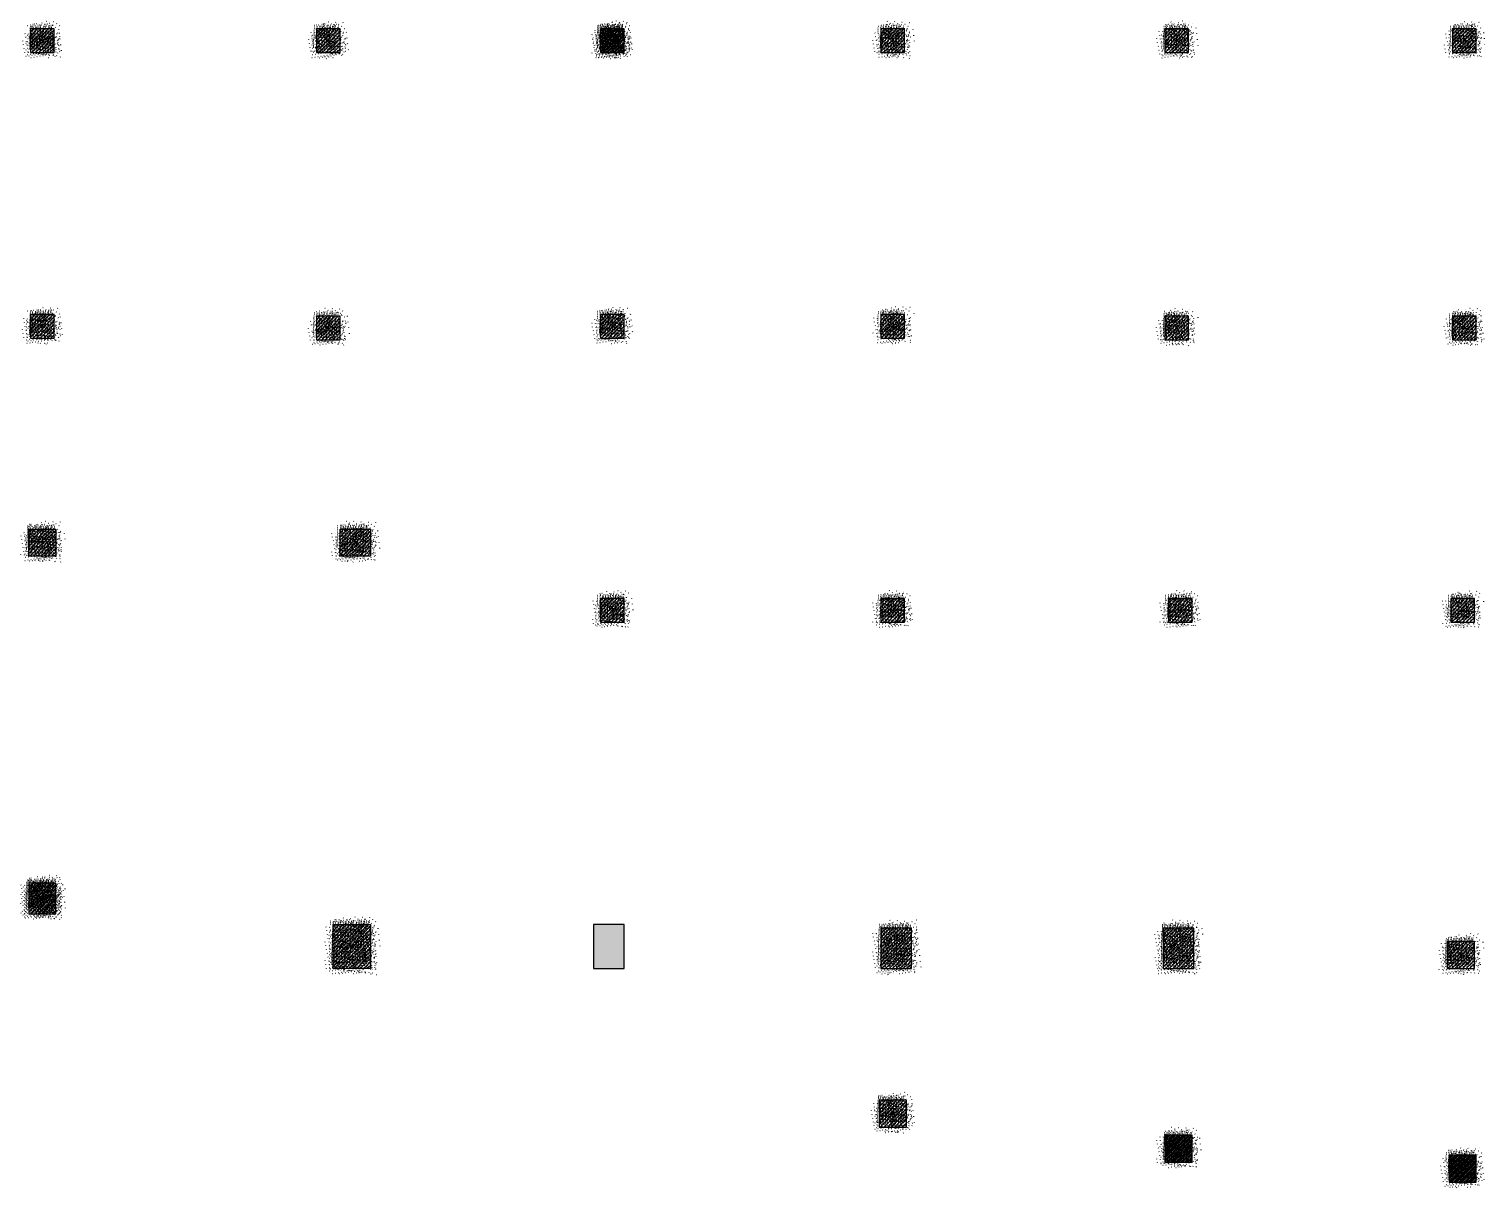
# Model space of a CAD drawing. Header units: inches. Extents: x 600420258 to 600616080, y 3473199424 to 3473292379.
# Drawn here: x 600472686 to 600515486, y 3473254301 to 3473288418 of the extents above; entities that cross this region are included whole.
import ezdxf
from ezdxf.xclip import XClip

# ---------------------------------------------------------------- set-up
doc = ezdxf.new("R2010")
doc.units = ezdxf.units.IN
doc.header["$MEASUREMENT"] = 0
doc.header["$XCLIPFRAME"] = 2
for name, color, linetype in [('SX-MALL-WALL-L-1F~2F$0$S-COLU', 30, 'Continuous'), ('SX-MALL-WALL-L-1F~2F$0$S-COLU-LSZ', 30, 'Continuous'), ('SX-MALL-WALL-L-1F~2F$0$S-PATT-BMCO', 7, 'Continuous'), ('SX-MALL-WALL-L-1F~2F$0$S-PATT-WALL', 83, 'Continuous'), ('SX-MALL-WALL-L-1F~2F$0$单形心', 4, 'Continuous')]:
    doc.layers.add(name, color=color, linetype=linetype)
pattern_1 = [(24.56816131876918, (600332848.5159376, 3473133887.589986), (-31.18316060756021, 68.21004687377882), []), (29.56816131876925, (600332848.5159376, 3473133887.589986), (97.53445422577846, -46.37920049590846), [11.25, -123.75]), (334.5681613187692, (600332848.5159376, 3473133887.589986), (19.88439775835759, 112.9961142864107), [9, -99]), (80.01956131876923, (600332856.6438087, 3473133883.725054), (117.4189029535321, 66.61682170576017), [9.5610285, -105.1713168]), (25.75236131876919, (600332858.9887226, 3473133915.702631), (141.3476152674957, -79.15081590010527), [16.87499999999951, -185.6249999999961]), (76.20376131876925, (600332870.7676862, 3473133909.106722), (182.3878362713222, 87.98253900728311), [14.3415432, -157.75695]), (330.7523613187692, (600332858.9887226, 3473133915.702631), (182.387767611897, 87.98268144025062), [13.49999999999976, -148.4999999999961]), (0.5681613187692669, (600332870.4268485, 3473133903.438077), (62.82047321120105, -87.84980446922418), [11.25, -123.75]), (305.5681613187692, (600332870.4268485, 3473133903.438077), (72.17288940056439, 89.18848105901375), [9, -99]), (51.01956131876926, (600332875.6618832, 3473133896.117257), (134.9933625470349, 1.33857134020591), [9.5610285, -105.1713168]), (17.06816131876921, (600332848.5159376, 3473133887.589986), (19.14085714793764, 46.15589493924091), [0.75, -97.8, 0.75, -100.5, 0.75, -99.375]), (347.0681613187692, (600332848.5159376, 3473133887.589986), (57.63084699394109, 41.66442757030211), [0.75, -57.3, 0.75, -95.55, 0.75, -37.875]), (307.0681613187692, (600332817.1703391, 3473133899.267141), (73.85474001336534, -31.12342331039777), [0.75, -37.5, 0.75, -117, 0.75, -155.25]), (297.0681613187692, (600332803.1140169, 3473133904.503534), (87.2164167648191, -16.46683781742514), [0.75, -48.75, 0.75, -77.69999999999999, 0.75, -110.25])]
pattern_2 = [(24.56816131876918, (600332895.3703448, 3473133870.135345), (-31.18316060756021, 68.21004687377882), []), (29.56816131876925, (600332895.3703448, 3473133870.135345), (97.53445422577846, -46.37920049590846), [11.25, -123.75]), (334.5681613187692, (600332895.3703448, 3473133870.135345), (19.88439775835759, 112.9961142864107), [9, -99]), (80.01956131876923, (600332903.4982159, 3473133866.270412), (117.4189029535321, 66.61682170576017), [9.5610285, -105.1713168]), (25.75236131876919, (600332905.8431298, 3473133898.247989), (141.3476152674957, -79.15081590010527), [16.87499999999951, -185.6249999999961]), (76.20376131876925, (600332917.6220934, 3473133891.652081), (182.3878362713222, 87.98253900728311), [14.3415432, -157.75695]), (330.7523613187692, (600332905.8431298, 3473133898.247989), (182.387767611897, 87.98268144025062), [13.49999999999975, -148.4999999999961]), (0.5681613187692669, (600332917.2812557, 3473133885.983436), (62.82047321120105, -87.84980446922418), [11.25, -123.75]), (305.5681613187692, (600332917.2812557, 3473133885.983436), (72.17288940056439, 89.18848105901375), [9, -99]), (51.01956131876926, (600332922.5162904, 3473133878.662615), (134.9933625470349, 1.33857134020591), [9.5610285, -105.1713168]), (17.06816131876921, (600332895.3703448, 3473133870.135345), (19.14085714793764, 46.15589493924091), [0.75, -97.8, 0.75, -100.5, 0.75, -99.375]), (347.0681613187692, (600332895.3703448, 3473133870.135345), (57.63084699394109, 41.66442757030211), [0.75, -57.3, 0.75, -95.55, 0.75, -37.875]), (307.0681613187692, (600332864.0247463, 3473133881.8125), (73.85474001336534, -31.12342331039777), [0.75, -37.5, 0.75, -117, 0.75, -155.25]), (297.0681613187692, (600332849.9684241, 3473133887.048892), (87.2164167648191, -16.46683781742514), [0.75, -48.75, 0.75, -77.69999999999999, 0.75, -110.25])]
pattern_3 = [(24.56816131876918, (600332801.6615275, 3473133905.044629), (-31.18316060756021, 68.21004687377882), []), (29.56816131876925, (600332801.6615275, 3473133905.044629), (97.53445422577846, -46.37920049590846), [11.25, -123.75]), (334.5681613187692, (600332801.6615275, 3473133905.044629), (19.88439775835759, 112.9961142864107), [9, -99]), (80.01956131876923, (600332809.7893987, 3473133901.179697), (117.4189029535321, 66.61682170576017), [9.5610285, -105.1713168]), (25.75236131876919, (600332812.1343125, 3473133933.157273), (141.3476152674957, -79.15081590010527), [16.87499999999951, -185.6249999999961]), (76.20376131876925, (600332823.9132762, 3473133926.561365), (182.3878362713222, 87.98253900728311), [14.3415432, -157.75695]), (330.7523613187692, (600332812.1343125, 3473133933.157273), (182.387767611897, 87.98268144025062), [13.49999999999975, -148.4999999999961]), (0.5681613187692669, (600332823.5724385, 3473133920.89272), (62.82047321120105, -87.84980446922418), [11.25, -123.75]), (305.5681613187692, (600332823.5724385, 3473133920.89272), (72.17288940056439, 89.18848105901375), [9, -99]), (51.01956131876926, (600332828.8074732, 3473133913.571899), (134.9933625470349, 1.33857134020591), [9.5610285, -105.1713168]), (17.06816131876921, (600332801.6615275, 3473133905.044629), (19.14085714793764, 46.15589493924091), [0.75, -97.8, 0.75, -100.5, 0.75, -99.375]), (347.0681613187692, (600332801.6615275, 3473133905.044629), (57.63084699394109, 41.66442757030211), [0.75, -57.3, 0.75, -95.55, 0.75, -37.875]), (307.0681613187692, (600332770.315929, 3473133916.721784), (73.85474001336534, -31.12342331039777), [0.75, -37.5, 0.75, -117, 0.75, -155.25]), (297.0681613187692, (600332756.2596068, 3473133921.958177), (87.2164167648191, -16.46683781742514), [0.75, -48.75, 0.75, -77.69999999999999, 0.75, -110.25])]
pattern_4 = [(24.56816131876918, (600332848.5159376, 3473133887.589986), (-31.18316060756021, 68.21004687377882), []), (29.56816131876925, (600332848.5159376, 3473133887.589986), (97.53445422577846, -46.37920049590846), [11.24999999999976, -123.7499999999981]), (334.5681613187692, (600332848.5159376, 3473133887.589986), (19.8843977583576, 112.9961142864107), [8.999999999999757, -98.99999999999805]), (80.01956131876923, (600332856.6438087, 3473133883.725054), (117.4189029535321, 66.61682170576017), [9.5610285, -105.1713168]), (25.75236131876918, (600332858.9887226, 3473133915.702631), (141.3476152674957, -79.15081590010527), [16.87499999999999, -185.6249999999999]), (76.20376131876925, (600332870.7676862, 3473133909.106722), (182.3878362713222, 87.98253900728308), [14.3415432, -157.75695]), (330.7523613187692, (600332858.9887226, 3473133915.702631), (182.3877676118969, 87.98268144025063), [13.5, -148.4999999999999]), (0.5681613187692685, (600332870.4268485, 3473133903.438077), (62.82047321120105, -87.84980446922418), [11.25, -123.75]), (305.5681613187692, (600332870.4268485, 3473133903.438077), (72.17288940056437, 89.18848105901375), [8.999999999999998, -98.99999999999999]), (51.01956131876926, (600332875.6618834, 3473133896.117257), (134.9933625470349, 1.33857134020591), [9.5610285, -105.1713168]), (17.06816131876921, (600332848.5159376, 3473133887.589986), (19.14085714793764, 46.1558949392409), [0.7499999999999999, -97.79999999999998, 0.7499999999999999, -100.5, 0.7499999999999999, -99.37499999999999]), (347.0681613187692, (600332848.5159376, 3473133887.589986), (57.63084699394109, 41.66442757030211), [0.7499999999999999, -57.29999999999999, 0.7499999999999999, -95.54999999999998, 0.7499999999999999, -37.87499999999999]), (307.0681613187692, (600332817.170339, 3473133899.267141), (73.85474001336533, -31.12342331039777), [0.7499999999999849, -37.49999999999903, 0.7499999999999849, -116.9999999999981, 0.7499999999999849, -155.2499999999961]), (297.0681613187692, (600332803.1140169, 3473133904.503534), (87.2164167648191, -16.46683781742514), [0.7499999999999999, -48.74999999999999, 0.7499999999999999, -77.69999999999997, 0.7499999999999999, -110.25])]
pattern_5 = [(24.56816131876918, (600332895.3703448, 3473133870.135345), (-31.18316060756021, 68.21004687377882), []), (29.56816131876925, (600332895.3703448, 3473133870.135345), (97.53445422577846, -46.37920049590846), [11.24999999999975, -123.749999999998]), (334.5681613187692, (600332895.3703448, 3473133870.135345), (19.8843977583576, 112.9961142864107), [8.999999999999755, -98.99999999999804]), (80.01956131876923, (600332903.4982159, 3473133866.270413), (117.4189029535321, 66.61682170576017), [9.5610285, -105.1713168]), (25.75236131876918, (600332905.8431298, 3473133898.247989), (141.3476152674957, -79.15081590010527), [16.87499999999999, -185.6249999999999]), (76.20376131876925, (600332917.6220934, 3473133891.652081), (182.3878362713222, 87.98253900728308), [14.3415432, -157.75695]), (330.7523613187692, (600332905.8431298, 3473133898.247989), (182.3877676118969, 87.98268144025063), [13.5, -148.4999999999999]), (0.5681613187692685, (600332917.2812557, 3473133885.983436), (62.82047321120105, -87.84980446922418), [11.25, -123.75]), (305.5681613187692, (600332917.2812557, 3473133885.983436), (72.17288940056437, 89.18848105901375), [8.999999999999998, -98.99999999999999]), (51.01956131876926, (600332922.5162905, 3473133878.662616), (134.9933625470349, 1.33857134020591), [9.5610285, -105.1713168]), (17.06816131876921, (600332895.3703448, 3473133870.135345), (19.14085714793764, 46.1558949392409), [0.7499999999999999, -97.79999999999998, 0.7499999999999999, -100.5, 0.7499999999999999, -99.37499999999999]), (347.0681613187692, (600332895.3703448, 3473133870.135345), (57.63084699394109, 41.66442757030211), [0.7499999999999999, -57.29999999999999, 0.7499999999999999, -95.54999999999998, 0.7499999999999999, -37.87499999999999]), (307.0681613187692, (600332864.0247462, 3473133881.8125), (73.85474001336533, -31.12342331039777), [0.7499999999999848, -37.49999999999903, 0.7499999999999848, -116.9999999999981, 0.7499999999999848, -155.2499999999961]), (297.0681613187692, (600332849.9684241, 3473133887.048892), (87.2164167648191, -16.46683781742514), [0.7499999999999999, -48.74999999999999, 0.7499999999999999, -77.69999999999997, 0.7499999999999999, -110.25])]

# ---------------------------------------------------------------- blocks, each defined once
blk = doc.blocks.new('SX-MALL-WALL-L-1F~2F$0$BANWANG_XINGXIN')
at = {"color": 0}
for points in [[(0.7071067811865476, 0.7071067811865475), (-0.7071067811865477, -0.7071067811865475)], [(-0.7071067811865475, 0.7071067811865476), (0.7071067811865474, -0.7071067811865477)]]:
    blk.add_lwpolyline(points, dxfattribs=at)
blk = doc.blocks.new('SX-MALL-WALL-L-1F~2F')
at = {"layer": 'SX-MALL-WALL-L-1F~2F$0$S-PATT-BMCO'}
h = blk.add_hatch(color=256, dxfattribs=at)
h.dxf.hatch_style = 1
h.paths.add_polyline_path([(600316125.9893047, 3473148654.305588), (600316579.8099902, 3473149872.520177), (600315736.4306537, 3473150186.703726), (600315282.6099682, 3473148968.489136)])
at = {"layer": 'SX-MALL-WALL-L-1F~2F$0$S-PATT-WALL'}
h = blk.add_hatch(dxfattribs=at)
h.set_pattern_fill('钢筋混凝土', color=256, scale=15, pattern_type=2)
h.set_pattern_definition(pattern_1)
h.paths.add_polyline_path([(600309796.4697605, 3473179931.608578), (600310040.8347427, 3473180587.570281), (600309384.8730397, 3473180831.935263), (600309140.5080577, 3473180175.97356)])
h = blk.add_hatch(dxfattribs=at)
h.set_pattern_fill('钢筋混凝土', color=256, scale=15, pattern_type=2)
h.set_pattern_definition(pattern_4)
h.paths.add_polyline_path([(600309796.4697607, 3473179931.608578), (600310040.8347425, 3473180587.570281), (600309384.8730397, 3473180831.935263), (600309140.5080576, 3473180175.97356)])
h = blk.add_hatch(dxfattribs=at)
h.set_pattern_fill('钢筋混凝土', color=256, scale=15, pattern_type=2)
h.set_pattern_definition(pattern_1)
h.paths.add_polyline_path([(600317714.8646016, 3473176981.774152), (600317959.2295837, 3473177637.735855), (600317303.2678808, 3473177882.100836), (600317058.9028988, 3473177226.139133)])
h = blk.add_hatch(dxfattribs=at)
h.set_pattern_fill('钢筋混凝土', color=256, scale=15, pattern_type=2)
h.set_pattern_definition(pattern_4)
h.paths.add_polyline_path([(600317714.8646016, 3473176981.774152), (600317959.2295837, 3473177637.735855), (600317303.2678807, 3473177882.100837), (600317058.9028988, 3473177226.139134)])
h = blk.add_hatch(dxfattribs=at)
h.set_pattern_fill('钢筋混凝土', color=256, scale=15, pattern_type=2)
h.set_pattern_definition([(24.56816131876918, (600340720.056371, 3473130955.210202), (-31.18316060756021, 68.21004687377882), []), (29.56816131876925, (600340720.056371, 3473130955.210202), (97.53445422577846, -46.37920049590846), [11.25, -123.75]), (334.5681613187692, (600340720.056371, 3473130955.210202), (19.88439775835759, 112.9961142864107), [9, -99]), (80.01956131876923, (600340728.1842421, 3473130951.345269), (117.4189029535321, 66.61682170576017), [9.5610285, -105.1713168]), (25.75236131876919, (600340730.529156, 3473130983.322846), (141.3476152674957, -79.15081590010527), [16.87499999999951, -185.624999999996]), (76.20376131876925, (600340742.3081197, 3473130976.726937), (182.3878362713222, 87.98253900728311), [14.3415432, -157.75695]), (330.7523613187692, (600340730.529156, 3473130983.322846), (182.387767611897, 87.98268144025062), [13.49999999999975, -148.499999999996]), (0.5681613187692669, (600340741.9672819, 3473130971.058292), (62.82047321120105, -87.84980446922418), [11.25, -123.75]), (305.5681613187692, (600340741.9672819, 3473130971.058292), (72.17288940056439, 89.18848105901375), [9, -99]), (51.01956131876926, (600340747.2023166, 3473130963.737472), (134.9933625470349, 1.33857134020591), [9.5610285, -105.1713168]), (17.06816131876921, (600340720.056371, 3473130955.210202), (19.14085714793764, 46.15589493924091), [0.75, -97.8, 0.75, -100.5, 0.75, -99.375]), (347.0681613187692, (600340720.056371, 3473130955.210202), (57.63084699394109, 41.66442757030211), [0.75, -57.3, 0.75, -95.55, 0.75, -37.875]), (307.0681613187692, (600340688.7107725, 3473130966.887357), (73.85474001336534, -31.12342331039777), [0.75, -37.5, 0.75, -117, 0.75, -155.25]), (297.0681613187692, (600340674.6544503, 3473130972.123749), (87.2164167648191, -16.46683781742514), [0.75, -48.75, 0.75, -77.69999999999999, 0.75, -110.25])])
h.paths.add_polyline_path([(600325586.405035, 3473174049.394367), (600325830.7700171, 3473174705.35607), (600325174.8083142, 3473174949.721052), (600324930.4433322, 3473174293.759349)])
h = blk.add_hatch(dxfattribs=at)
h.set_pattern_fill('钢筋混凝土', color=256, scale=15, pattern_type=2)
h.set_pattern_definition(pattern_5)
h.paths.add_polyline_path([(600325586.4050349, 3473174049.394368), (600325830.7700171, 3473174705.356071), (600325174.8083142, 3473174949.721052), (600324930.4433323, 3473174293.759349)])
h = blk.add_hatch(dxfattribs=at)
h.set_pattern_fill('钢筋混凝土', color=256, scale=15, pattern_type=2)
h.set_pattern_definition(pattern_1)
h.paths.add_polyline_path([(600306846.6353341, 3473172013.213737), (600307091.0003163, 3473172669.17544), (600306435.0386133, 3473172913.540422), (600306190.6736313, 3473172257.57872)])
h = blk.add_hatch(dxfattribs=at)
h.set_pattern_fill('钢筋混凝土', color=256, scale=15, pattern_type=2)
h.set_pattern_definition(pattern_4)
h.paths.add_polyline_path([(600306846.6353341, 3473172013.213738), (600307091.0003163, 3473172669.175441), (600306435.0386133, 3473172913.540423), (600306190.6736313, 3473172257.57872)])
h = blk.add_hatch(dxfattribs=at)
h.set_pattern_fill('钢筋混凝土', color=256, scale=15, pattern_type=2)
h.set_pattern_definition(pattern_3)
h.paths.add_polyline_path([(600333364.2366515, 3473171151.923866), (600333608.6016335, 3473171807.885569), (600332952.6399307, 3473172052.250551), (600332708.2749486, 3473171396.288848)])
h = blk.add_hatch(dxfattribs=at)
h.set_pattern_fill('钢筋混凝土', color=256, scale=15, pattern_type=2)
h.set_pattern_definition(pattern_1)
h.paths.add_polyline_path([(600314747.5755334, 3473169016.524903), (600314991.9405155, 3473169672.486606), (600314335.9788127, 3473169916.851587), (600314091.6138306, 3473169260.889884)])
h = blk.add_hatch(dxfattribs=at)
h.set_pattern_fill('钢筋混凝土', color=256, scale=15, pattern_type=2)
h.set_pattern_definition(pattern_4)
h.paths.add_polyline_path([(600314747.5755334, 3473169016.524903), (600314991.9405154, 3473169672.486606), (600314335.9788125, 3473169916.851587), (600314091.6138304, 3473169260.889884)])
h = blk.add_hatch(dxfattribs=at)
h.set_pattern_fill('钢筋混凝土', color=256, scale=15, pattern_type=2)
h.set_pattern_definition(pattern_1)
h.paths.add_polyline_path([(600341235.7770957, 3473168219.544077), (600341480.1420777, 3473168875.50578), (600340824.1803749, 3473169119.870762), (600340579.8153927, 3473168463.909059)])
h = blk.add_hatch(dxfattribs=at)
h.set_pattern_fill('钢筋混凝土', color=256, scale=15, pattern_type=2)
h.set_pattern_definition(pattern_4)
h.paths.add_polyline_path([(600304171.4447451, 3473166980.485355), (600304921.1152627, 3473166701.211089), (600304641.8409956, 3473165951.540571), (600303892.1704789, 3473166230.814836)])
h = blk.add_hatch(dxfattribs=at)
h.set_pattern_fill('钢筋混凝土', color=256, scale=15, pattern_type=2)
h.set_pattern_definition(pattern_2)
h.paths.add_polyline_path([(600322636.5706084, 3473166130.999527), (600322880.9355905, 3473166786.961229), (600322224.9738877, 3473167031.326211), (600321980.6089056, 3473166375.364508)])
h = blk.add_hatch(dxfattribs=at)
h.set_pattern_fill('钢筋混凝土', color=256, scale=15, pattern_type=2)
h.set_pattern_definition(pattern_5)
h.paths.add_polyline_path([(600322636.5706085, 3473166130.999527), (600322880.9355905, 3473166786.961229), (600322224.9738876, 3473167031.326211), (600321980.6089056, 3473166375.364508)])
h = blk.add_hatch(dxfattribs=at)
h.set_pattern_fill('钢筋混凝土', color=256, scale=15, pattern_type=2)
h.set_pattern_definition(pattern_1)
h.paths.add_polyline_path([(600349201.0263356, 3473165252.255012), (600349445.3913176, 3473165908.216715), (600348789.4296148, 3473166152.581697), (600348545.0646328, 3473165496.619994)])
h = blk.add_hatch(dxfattribs=at)
h.set_pattern_fill('钢筋混凝土', color=256, scale=15, pattern_type=2)
h.set_pattern_definition(pattern_3)
h.paths.add_polyline_path([(600330414.4022248, 3473163233.529025), (600330658.7672068, 3473163889.490728), (600330002.805504, 3473164133.85571), (600329758.4405218, 3473163477.894007)])
h = blk.add_hatch(dxfattribs=at)
h.set_pattern_fill('钢筋混凝土', color=256, scale=15, pattern_type=2)
h.set_pattern_definition(pattern_4)
h.paths.add_polyline_path([(600312792.6556946, 3473163768.831311), (600313636.0350257, 3473163454.647762), (600313356.7607611, 3473162704.977246), (600312513.3814296, 3473163019.160791)])
h = blk.add_hatch(dxfattribs=at)
h.set_pattern_fill('钢筋混凝土', color=256, scale=15, pattern_type=2)
h.set_pattern_definition(pattern_1)
h.paths.add_polyline_path([(600338268.4880252, 3473160254.294847), (600338512.8530072, 3473160910.25655), (600337856.8913044, 3473161154.621532), (600337612.5263224, 3473160498.65983)])
h = blk.add_hatch(dxfattribs=at)
h.set_pattern_fill('钢筋混凝土', color=256, scale=15, pattern_type=2)
h.set_pattern_definition(pattern_2)
h.paths.add_polyline_path([(600319704.1908236, 3473158259.459092), (600319948.5558056, 3473158915.420795), (600319292.5941027, 3473159159.785777), (600319048.2291206, 3473158503.824074)])
h = blk.add_hatch(dxfattribs=at)
h.set_pattern_fill('钢筋混凝土', color=256, scale=15, pattern_type=2)
h.set_pattern_definition(pattern_5)
h.paths.add_polyline_path([(600319704.1908233, 3473158259.459092), (600319948.5558057, 3473158915.420795), (600319292.5941027, 3473159159.785778), (600319048.2291207, 3473158503.824075)])
h = blk.add_hatch(dxfattribs=at)
h.set_pattern_fill('钢筋混凝土', color=256, scale=15, pattern_type=2)
h.set_pattern_definition([(24.56816131876918, (600332895.3703514, 3473133870.135342), (-31.18316060756021, 68.21004687377882), []), (29.56816131876925, (600332895.3703514, 3473133870.135342), (97.53445422577846, -46.37920049590846), [11.25, -123.75]), (334.5681613187692, (600332895.3703514, 3473133870.135342), (19.88439775835759, 112.9961142864107), [9, -99]), (80.01956131876923, (600332903.4982226, 3473133866.27041), (117.4189029535321, 66.61682170576017), [9.5610285, -105.1713168]), (25.75236131876919, (600332905.8431364, 3473133898.247986), (141.3476152674957, -79.15081590010527), [16.87499999999951, -185.6249999999961]), (76.20376131876925, (600332917.6221001, 3473133891.652078), (182.3878362713222, 87.98253900728311), [14.3415432, -157.75695]), (330.7523613187692, (600332905.8431364, 3473133898.247986), (182.387767611897, 87.98268144025062), [13.49999999999975, -148.4999999999961]), (0.5681613187692669, (600332917.2812624, 3473133885.983433), (62.82047321120105, -87.84980446922418), [11.25, -123.75]), (305.5681613187692, (600332917.2812624, 3473133885.983433), (72.17288940056439, 89.18848105901375), [9, -99]), (51.01956131876926, (600332922.5162971, 3473133878.662612), (134.9933625470349, 1.33857134020591), [9.5610285, -105.1713168]), (17.06816131876921, (600332895.3703514, 3473133870.135342), (19.14085714793764, 46.15589493924091), [0.75, -97.8, 0.75, -100.5, 0.75, -99.375]), (347.0681613187692, (600332895.3703514, 3473133870.135342), (57.63084699394109, 41.66442757030211), [0.75, -57.3, 0.75, -95.55, 0.75, -37.875]), (307.0681613187692, (600332864.024753, 3473133881.812497), (73.85474001336534, -31.12342331039777), [0.75, -37.5, 0.75, -117, 0.75, -155.25]), (297.0681613187692, (600332849.9684308, 3473133887.04889), (87.2164167648191, -16.46683781742514), [0.75, -48.75, 0.75, -77.69999999999999, 0.75, -110.25])])
h.paths.add_polyline_path([(600346233.737274, 3473157287.005761), (600346478.1022562, 3473157942.967464), (600345822.1405532, 3473158187.332446), (600345577.7755712, 3473157531.370743)])
h = blk.add_hatch(dxfattribs=at)
h.set_pattern_fill('钢筋混凝土', color=256, scale=15, pattern_type=2)
h.set_pattern_definition(pattern_4)
h.paths.add_polyline_path([(600300949.8187897, 3473156040.852265), (600301264.002338, 3473156884.231597), (600300514.3318204, 3473157163.505862), (600300200.148272, 3473156320.12653)])
h = blk.add_hatch(dxfattribs=at)
h.set_pattern_fill('钢筋混凝土', color=256, scale=15, pattern_type=2)
h.set_pattern_definition([(24.56816131876918, (600332912.8249861, 3473133916.989752), (-31.18316060756021, 68.21004687377882), []), (29.56816131876925, (600332912.8249861, 3473133916.989752), (97.53445422577846, -46.37920049590846), [11.25, -123.75]), (334.5681613187692, (600332912.8249861, 3473133916.989752), (19.88439775835759, 112.9961142864107), [9, -99]), (80.01956131876923, (600332920.9528573, 3473133913.12482), (117.4189029535321, 66.61682170576017), [9.5610285, -105.1713168]), (25.75236131876919, (600332923.2977711, 3473133945.102396), (141.3476152674957, -79.15081590010527), [16.87499999999951, -185.624999999996]), (76.20376131876925, (600332935.0767348, 3473133938.506488), (182.3878362713222, 87.98253900728311), [14.3415432, -157.75695]), (330.7523613187692, (600332923.2977711, 3473133945.102396), (182.387767611897, 87.98268144025062), [13.49999999999975, -148.499999999996]), (0.5681613187692669, (600332934.7358971, 3473133932.837843), (62.82047321120105, -87.84980446922418), [11.25, -123.75]), (305.5681613187692, (600332934.7358971, 3473133932.837843), (72.17288940056439, 89.18848105901375), [9, -99]), (51.01956131876926, (600332939.9709318, 3473133925.517023), (134.9933625470349, 1.33857134020591), [9.5610285, -105.1713168]), (17.06816131876921, (600332912.8249861, 3473133916.989752), (19.14085714793764, 46.15589493924091), [0.75, -97.8, 0.75, -100.5, 0.75, -99.375]), (347.0681613187692, (600332912.8249861, 3473133916.989752), (57.63084699394109, 41.66442757030211), [0.75, -57.3, 0.75, -95.55, 0.75, -37.875]), (307.0681613187692, (600332881.4793876, 3473133928.666907), (73.85474001336534, -31.12342331039777), [0.75, -37.5, 0.75, -117, 0.75, -155.25]), (297.0681613187692, (600332867.4230654, 3473133933.9033), (87.2164167648191, -16.46683781742514), [0.75, -48.75, 0.75, -77.69999999999999, 0.75, -110.25])])
h.paths.add_polyline_path([(600300967.273431, 3473156087.706671), (600301246.5476962, 3473156837.377189), (600300496.8771787, 3473157116.651453), (600300217.6029135, 3473156366.980936)])
h = blk.add_hatch(dxfattribs=at)
h.set_pattern_fill('钢筋混凝土', color=256, scale=15, pattern_type=2)
h.set_pattern_definition(pattern_3)
h.paths.add_polyline_path([(600327482.0224398, 3473155361.988591), (600327726.3874218, 3473156017.950294), (600327070.425719, 3473156262.315277), (600326826.0607369, 3473155606.353573)])
h = blk.add_hatch(dxfattribs=at)
h.set_pattern_fill('钢筋混凝土', color=256, scale=15, pattern_type=2)
h.set_pattern_definition([(24.56816131876918, (600340766.9107763, 3473130937.755561), (-31.18316060756021, 68.21004687377882), []), (29.56816131876925, (600340766.9107763, 3473130937.755561), (97.53445422577846, -46.37920049590846), [11.25, -123.75]), (334.5681613187692, (600340766.9107763, 3473130937.755561), (19.88439775835759, 112.9961142864107), [9, -99]), (80.01956131876923, (600340775.0386474, 3473130933.890628), (117.4189029535321, 66.61682170576017), [9.5610285, -105.1713168]), (25.75236131876919, (600340777.3835613, 3473130965.868205), (141.3476152674957, -79.15081590010527), [16.87499999999951, -185.624999999996]), (76.20376131876925, (600340789.1625249, 3473130959.272296), (182.3878362713222, 87.98253900728311), [14.3415432, -157.75695]), (330.7523613187692, (600340777.3835613, 3473130965.868205), (182.387767611897, 87.98268144025062), [13.49999999999975, -148.499999999996]), (0.5681613187692669, (600340788.8216872, 3473130953.603652), (62.82047321120105, -87.84980446922418), [11.25, -123.75]), (305.5681613187692, (600340788.8216872, 3473130953.603652), (72.17288940056439, 89.18848105901375), [9, -99]), (51.01956131876926, (600340794.0567219, 3473130946.282831), (134.9933625470349, 1.33857134020591), [9.5610285, -105.1713168]), (17.06816131876921, (600340766.9107763, 3473130937.755561), (19.14085714793764, 46.15589493924091), [0.75, -97.8, 0.75, -100.5, 0.75, -99.375]), (347.0681613187692, (600340766.9107763, 3473130937.755561), (57.63084699394109, 41.66442757030211), [0.75, -57.3, 0.75, -95.55, 0.75, -37.875]), (307.0681613187692, (600340735.5651778, 3473130949.432716), (73.85474001336534, -31.12342331039777), [0.75, -37.5, 0.75, -117, 0.75, -155.25]), (297.0681613187692, (600340721.5088556, 3473130954.669108), (87.2164167648191, -16.46683781742514), [0.75, -48.75, 0.75, -77.69999999999999, 0.75, -110.25])])
h.paths.add_polyline_path([(600335447.2716886, 3473152394.699523), (600335691.6366706, 3473153050.661226), (600335035.6749678, 3473153295.026208), (600334791.3099856, 3473152639.064505)])
h = blk.add_hatch(dxfattribs=at)
h.set_pattern_fill('钢筋混凝土', color=256, scale=15, pattern_type=2)
h.set_pattern_definition([(24.56816131876918, (600332754.8071223, 3473133922.499269), (-31.18316060756021, 68.21004687377882), []), (29.56816131876925, (600332754.8071223, 3473133922.499269), (97.53445422577846, -46.37920049590846), [11.24999999999975, -123.749999999998]), (334.5681613187692, (600332754.8071223, 3473133922.499269), (19.8843977583576, 112.9961142864107), [8.999999999999755, -98.99999999999804]), (80.01956131876923, (600332762.9349935, 3473133918.634337), (117.4189029535321, 66.61682170576017), [9.5610285, -105.1713168]), (25.75236131876918, (600332765.2799073, 3473133950.611914), (141.3476152674957, -79.15081590010527), [16.87499999999999, -185.6249999999999]), (76.20376131876925, (600332777.058871, 3473133944.016006), (182.3878362713222, 87.98253900728308), [14.3415432, -157.75695]), (330.7523613187692, (600332765.2799073, 3473133950.611914), (182.3877676118969, 87.98268144025063), [13.5, -148.4999999999999]), (0.5681613187692685, (600332776.7180333, 3473133938.34736), (62.82047321120105, -87.84980446922418), [11.25, -123.75]), (305.5681613187692, (600332776.7180333, 3473133938.34736), (72.17288940056437, 89.18848105901375), [8.999999999999998, -98.99999999999999]), (51.01956131876926, (600332781.9530681, 3473133931.02654), (134.9933625470349, 1.33857134020591), [9.5610285, -105.1713168]), (17.06816131876921, (600332754.8071223, 3473133922.499269), (19.14085714793764, 46.1558949392409), [0.7499999999999999, -97.79999999999998, 0.7499999999999999, -100.5, 0.7499999999999999, -99.37499999999999]), (347.0681613187692, (600332754.8071223, 3473133922.499269), (57.63084699394109, 41.66442757030211), [0.7499999999999999, -57.29999999999999, 0.7499999999999999, -95.54999999999998, 0.7499999999999999, -37.87499999999999]), (307.0681613187692, (600332723.4615238, 3473133934.176425), (73.85474001336533, -31.12342331039777), [0.7499999999999848, -37.49999999999903, 0.7499999999999848, -116.9999999999981, 0.7499999999999848, -155.2499999999961]), (297.0681613187692, (600332709.4052017, 3473133939.412817), (87.2164167648191, -16.46683781742514), [0.7499999999999999, -48.74999999999999, 0.7499999999999999, -77.69999999999997, 0.7499999999999999, -110.25])])
h.paths.add_polyline_path([(600308520.8519341, 3473152874.718552), (600309551.6488948, 3473152490.71644), (600309097.8282131, 3473151272.501844), (600308067.0312526, 3473151656.503957)])
h = blk.add_hatch(dxfattribs=at)
h.set_pattern_fill('钢筋混凝土', color=256, scale=15, pattern_type=2)
h.set_pattern_definition([(24.56816131876918, (600336409.2628207, 3473143445.889084), (-31.18316060756021, 68.21004687377882), []), (29.56816131876925, (600336409.2628207, 3473143445.889084), (97.53445422577846, -46.37920049590846), [11.25, -123.75]), (334.5681613187692, (600336409.2628207, 3473143445.889084), (19.88439775835759, 112.9961142864107), [9, -99]), (80.01956131876923, (600336417.3906919, 3473143442.024151), (117.4189029535321, 66.61682170576017), [9.5610285, -105.1713168]), (25.75236131876919, (600336419.7356057, 3473143474.001728), (141.3476152674957, -79.15081590010527), [16.87499999999951, -185.6249999999961]), (76.20376131876925, (600336431.5145694, 3473143467.405819), (182.3878362713222, 87.98253900728311), [14.3415432, -157.75695]), (330.7523613187692, (600336419.7356057, 3473143474.001728), (182.387767611897, 87.98268144025062), [13.49999999999975, -148.4999999999961]), (0.5681613187692669, (600336431.1737317, 3473143461.737175), (62.82047321120105, -87.84980446922418), [11.25, -123.75]), (305.5681613187692, (600336431.1737317, 3473143461.737175), (72.17288940056439, 89.18848105901375), [9, -99]), (51.01956131876926, (600336436.4087664, 3473143454.416354), (134.9933625470349, 1.33857134020591), [9.5610285, -105.1713168]), (17.06816131876921, (600336409.2628207, 3473143445.889084), (19.14085714793764, 46.15589493924091), [0.75, -97.8, 0.75, -100.5, 0.75, -99.375]), (347.0681613187692, (600336409.2628207, 3473143445.889084), (57.63084699394109, 41.66442757030211), [0.75, -57.3, 0.75, -95.55, 0.75, -37.875]), (307.0681613187692, (600336377.9172223, 3473143457.566239), (73.85474001336534, -31.12342331039777), [0.75, -37.5, 0.75, -117, 0.75, -155.25]), (297.0681613187692, (600336363.8609, 3473143462.802631), (87.2164167648191, -16.46683781742514), [0.75, -48.75, 0.75, -77.69999999999999, 0.75, -110.25])])
h.paths.add_polyline_path([(600343271.9577184, 3473149479.774379), (600343516.3227005, 3473150135.736082), (600342860.3609977, 3473150380.101063), (600342615.9960155, 3473149724.13936)])
h = blk.add_hatch(dxfattribs=at)
h.set_pattern_fill('钢筋混凝土', color=256, scale=15, pattern_type=2)
h.set_pattern_definition(pattern_3)
h.paths.add_polyline_path([(600324091.2385463, 3473145687.016521), (600324510.1499445, 3473146811.522296), (600323666.7706119, 3473147125.705844), (600323247.8592136, 3473146001.200069)])
h = blk.add_hatch(dxfattribs=at)
h.set_pattern_fill('钢筋混凝土', color=256, scale=15, pattern_type=2)
h.set_pattern_definition([(24.56816131876918, (600340702.6017334, 3473130908.355792), (-31.18316060756021, 68.21004687377882), []), (29.56816131876925, (600340702.6017334, 3473130908.355792), (97.53445422577846, -46.37920049590846), [11.25, -123.75]), (334.5681613187692, (600340702.6017334, 3473130908.355792), (19.88439775835759, 112.9961142864107), [9, -99]), (80.01956131876923, (600340710.7296046, 3473130904.49086), (117.4189029535321, 66.61682170576017), [9.5610285, -105.1713168]), (25.75236131876919, (600340713.0745184, 3473130936.468436), (141.3476152674957, -79.15081590010527), [16.8749999999995, -185.624999999996]), (76.20376131876925, (600340724.8534821, 3473130929.872528), (182.3878362713222, 87.98253900728311), [14.3415432, -157.75695]), (330.7523613187692, (600340713.0745184, 3473130936.468436), (182.387767611897, 87.98268144025062), [13.49999999999975, -148.499999999996]), (0.5681613187692669, (600340724.5126444, 3473130924.203883), (62.82047321120105, -87.84980446922418), [11.25, -123.75]), (305.5681613187692, (600340724.5126444, 3473130924.203883), (72.17288940056439, 89.18848105901375), [9, -99]), (51.01956131876926, (600340729.7476791, 3473130916.883062), (134.9933625470349, 1.33857134020591), [9.5610285, -105.1713168]), (17.06816131876921, (600340702.6017334, 3473130908.355792), (19.14085714793764, 46.15589493924091), [0.75, -97.8, 0.75, -100.5, 0.75, -99.375]), (347.0681613187692, (600340702.6017334, 3473130908.355792), (57.63084699394109, 41.66442757030211), [0.75, -57.3, 0.75, -95.55, 0.75, -37.875]), (307.0681613187692, (600340671.256135, 3473130920.032947), (73.85474001336534, -31.12342331039777), [0.75, -37.5, 0.75, -117, 0.75, -155.25]), (297.0681613187692, (600340657.1998128, 3473130925.26934), (87.2164167648191, -16.46683781742514), [0.75, -48.75, 0.75, -77.69999999999999, 0.75, -110.25])])
h.paths.add_polyline_path([(600331915.9245791, 3473142772.091373), (600332334.8359772, 3473143896.597149), (600331491.456645, 3473144210.780697), (600331072.545247, 3473143086.274922)])
h = blk.add_hatch(dxfattribs=at)
h.set_pattern_fill('钢筋混凝土', color=256, scale=15, pattern_type=2)
h.set_pattern_definition([(24.56816131074136, (600302997.8705119, 3473136043.893368), (-31.18316059800318, 68.21004687814796), []), (29.56816131074142, (600302997.8705119, 3473136043.893368), (97.53445421928019, -46.3792005095742), [11.25, -123.75]), (334.5681613107414, (600302997.8705119, 3473136043.893368), (19.88439777418969, 112.9961142836246), [8.999999999999757, -98.99999999999805]), (80.01956131074141, (600303005.998383, 3473136040.028435), (117.4189029628659, 66.61682168930841), [9.561028499999757, -105.1713167999981]), (25.75236131074137, (600303008.3432969, 3473136072.006012), (141.3476152564057, -79.15081591990976), [16.875, -185.625]), (76.20376131074143, (600303020.1222606, 3473136065.410103), (182.3878362836496, 87.98253898172842), [14.3415432, -157.75695]), (330.7523613107414, (600303008.3432969, 3473136072.006012), (182.3877676242244, 87.98268141469592), [13.5, -148.5]), (0.5681613107414485, (600303019.7814229, 3473136059.741458), (62.82047319889226, -87.84980447802607), [11.24999999999976, -123.7499999999981]), (305.5681613107414, (600303019.7814229, 3473136059.741458), (72.17288941306076, 89.18848104890148), [9, -99]), (51.01956131074143, (600303025.0164576, 3473136052.420638), (134.9933625472225, 1.338571321291738), [9.5610285, -105.1713168]), (17.06816131074139, (600302997.8705119, 3473136043.893368), (19.14085715440463, 46.15589493655905), [0.75, -97.8, 0.75, -100.5, 0.75, -99.375]), (347.0681613107414, (600302997.8705119, 3473136043.893368), (57.63084699977877, 41.66442756222735), [0.75, -57.3, 0.75, -95.55, 0.75, -37.875]), (307.0681613107413, (600302966.5249134, 3473136055.570523), (73.8547400090046, -31.1234233207457), [0.75, -37.5, 0.75, -117, 0.75, -155.25]), (297.0681613107414, (600302952.4685912, 3473136060.806915), (87.21641676251191, -16.4668378296452), [0.75, -48.75, 0.75, -77.69999999999999, 0.75, -110.25])])
h.paths.add_polyline_path([(600322311.6181233, 3473141339.573476), (600322590.8923885, 3473142089.243993), (600321841.221871, 3473142368.518258), (600321561.9476058, 3473141618.847742)])
h = blk.add_hatch(dxfattribs=at)
h.set_pattern_fill('钢筋混凝土', color=256, scale=15, pattern_type=2)
h.set_pattern_definition([(24.56816131876918, (600332831.061296, 3473133840.735579), (-31.18316060756021, 68.21004687377882), []), (29.56816131876925, (600332831.061296, 3473133840.735579), (97.53445422577846, -46.37920049590846), [11.25, -123.75]), (334.5681613187692, (600332831.061296, 3473133840.735579), (19.88439775835759, 112.9961142864107), [9, -99]), (80.01956131876923, (600332839.1891671, 3473133836.870646), (117.4189029535321, 66.61682170576017), [9.5610285, -105.1713168]), (25.75236131876919, (600332841.534081, 3473133868.848223), (141.3476152674957, -79.15081590010527), [16.87499999999951, -185.6249999999961]), (76.20376131876925, (600332853.3130447, 3473133862.252314), (182.3878362713222, 87.98253900728311), [14.3415432, -157.75695]), (330.7523613187692, (600332841.534081, 3473133868.848223), (182.387767611897, 87.98268144025062), [13.49999999999975, -148.4999999999961]), (0.5681613187692669, (600332852.972207, 3473133856.583669), (62.82047321120105, -87.84980446922418), [11.25, -123.75]), (305.5681613187692, (600332852.972207, 3473133856.583669), (72.17288940056439, 89.18848105901375), [9, -99]), (51.01956131876926, (600332858.2072417, 3473133849.262849), (134.9933625470349, 1.33857134020591), [9.5610285, -105.1713168]), (17.06816131876921, (600332831.061296, 3473133840.735579), (19.14085714793764, 46.15589493924091), [0.75, -97.8, 0.75, -100.5, 0.75, -99.375]), (347.0681613187692, (600332831.061296, 3473133840.735579), (57.63084699394109, 41.66442757030211), [0.75, -57.3, 0.75, -95.55, 0.75, -37.875]), (307.0681613187692, (600332799.7156975, 3473133852.412734), (73.85474001336534, -31.12342331039777), [0.75, -37.5, 0.75, -117, 0.75, -155.25]), (297.0681613187692, (600332785.6593753, 3473133857.649126), (87.2164167648191, -16.46683781742514), [0.75, -48.75, 0.75, -77.69999999999999, 0.75, -110.25])])
h.paths.add_polyline_path([(600339693.7561936, 3473139874.620873), (600339973.0304589, 3473140624.291391), (600339223.3599415, 3473140903.565656), (600338944.0856762, 3473140153.895138)])
h = blk.add_hatch(dxfattribs=at)
h.set_pattern_fill('钢筋混凝土', color=256, scale=15, pattern_type=2)
h.set_pattern_definition([(24.56816130673034, (600485351.5945714, 3473006932.520545), (-15.59158029661402, 34.10502344016549), []), (29.56816130673031, (600485351.5945714, 3473006932.520545), (97.53445421603337, -46.37920051640222), [11.25, -123.75]), (334.5681613067303, (600485351.5945714, 3473006932.520545), (19.88439778210013, 112.9961142822326), [9, -99]), (80.0195613067303, (600485359.7224425, 3473006928.655612), (117.4189029675295, 66.61682168108834), [9.5610285, -105.1713168]), (25.75236130673034, (600485362.0673563, 3473006960.633189), (141.3476152508647, -79.15081592980496), [16.875, -185.625]), (76.20376130673031, (600485373.84632, 3473006954.03728), (182.3878362898089, 87.98253896896013), [14.3415432, -157.75695]), (330.7523613067304, (600485362.0673563, 3473006960.633189), (182.3877676303837, 87.98268140192766), [13.5, -148.5]), (0.568161306730337, (600485373.5054823, 3473006948.368635), (62.82047319274221, -87.8498044824239), [11.25, -123.75]), (305.5681613067304, (600485373.5054823, 3473006948.368635), (72.17288941930451, 89.18848104384892), [9, -99]), (51.01956130673031, (600485378.740517, 3473006941.047815), (134.9933625473162, 1.338571311841363), [9.5610285, -105.1713168]), (17.06816130673036, (600485351.5945714, 3473006932.520545), (19.14085715763584, 46.15589493521907), [0, -97.8, 0, -100.5, 0, -99.375]), (347.0681613067303, (600485351.5945714, 3473006932.520545), (57.63084700269554, 41.66442755819283), [0, -57.3, 0, -95.55, 0, -37.875]), (307.0681613067303, (600485320.2489729, 3473006944.1977), (73.85474000682576, -31.12342332591599), [0, -37.5, 0, -117, 0, -155.25]), (297.0681613067303, (600485306.1926507, 3473006949.434092), (87.21641676135913, -16.46683783575089), [0, -48.74999999999901, 0, -77.699999999998, 0, -110.249999999998])])
h.paths.add_polyline_path([(600329868.6428525, 3473137419.694346), (600330147.9171178, 3473138169.364863), (600329398.2466004, 3473138448.639129), (600329118.9723351, 3473137698.968611)])
h = blk.add_hatch(dxfattribs=at)
h.set_pattern_fill('钢筋混凝土', color=256, scale=15, pattern_type=2)
h.set_pattern_definition([(24.56816130673034, (600485146.8527917, 3473006382.921478), (-15.59158029661402, 34.10502344016549), []), (29.56816130673031, (600485146.8527917, 3473006382.921478), (97.53445421603337, -46.37920051640222), [11.25, -123.75]), (334.5681613067303, (600485146.8527917, 3473006382.921478), (19.88439778210013, 112.9961142822326), [9, -99]), (80.0195613067303, (600485154.9806628, 3473006379.056546), (117.4189029675295, 66.61682168108834), [9.5610285, -105.1713168]), (25.75236130673034, (600485157.3255767, 3473006411.034122), (141.3476152508647, -79.15081592980496), [16.875, -185.625]), (76.20376130673031, (600485169.1045403, 3473006404.438214), (182.3878362898089, 87.98253896896013), [14.3415432, -157.75695]), (330.7523613067304, (600485157.3255767, 3473006411.034122), (182.3877676303837, 87.98268140192766), [13.5, -148.5]), (0.568161306730337, (600485168.7637026, 3473006398.769569), (62.82047319274221, -87.8498044824239), [11.25, -123.75]), (305.5681613067304, (600485168.7637026, 3473006398.769569), (72.17288941930451, 89.18848104384892), [9, -99]), (51.01956130673031, (600485173.9987373, 3473006391.448749), (134.9933625473162, 1.338571311841363), [9.5610285, -105.1713168]), (17.06816130673036, (600485146.8527917, 3473006382.921478), (19.14085715763584, 46.15589493521907), [0, -97.8, 0, -100.5, 0, -99.375]), (347.0681613067303, (600485146.8527917, 3473006382.921478), (57.63084700269554, 41.66442755819283), [0, -57.3, 0, -95.55, 0, -37.875]), (307.0681613067303, (600485115.5071932, 3473006394.598633), (73.85474000682576, -31.12342332591599), [0, -37.5, 0, -117, 0, -155.25]), (297.0681613067303, (600485101.450871, 3473006399.835026), (87.21641676135913, -16.46683783575089), [0, -48.74999999999899, 0, -77.69999999999797, 0, -110.249999999998])])
h.paths.add_polyline_path([(600337535.4415065, 3473133937.715495), (600337814.7157717, 3473134687.386012), (600337065.0452542, 3473134966.660277), (600336785.770989, 3473134216.98976)])
at = {"layer": 'SX-MALL-WALL-L-1F~2F$0$S-COLU'}
for points in [[(600309796.4697605, 3473179931.608578), (600310040.8347427, 3473180587.570281), (600309384.8730397, 3473180831.935263), (600309140.5080577, 3473180175.97356)], [(600317714.8646016, 3473176981.774152), (600317959.2295837, 3473177637.735855), (600317303.2678808, 3473177882.100836), (600317058.9028988, 3473177226.139133)], [(600325586.405035, 3473174049.394367), (600325830.7700171, 3473174705.35607), (600325174.8083142, 3473174949.721052), (600324930.4433322, 3473174293.759349)], [(600306846.6353341, 3473172013.213737), (600307091.0003163, 3473172669.17544), (600306435.0386133, 3473172913.540422), (600306190.6736313, 3473172257.57872)], [(600333364.2366515, 3473171151.923866), (600333608.6016335, 3473171807.885569), (600332952.6399307, 3473172052.250551), (600332708.2749486, 3473171396.288848)], [(600314747.5755334, 3473169016.524903), (600314991.9405155, 3473169672.486606), (600314335.9788127, 3473169916.851587), (600314091.6138306, 3473169260.889884)], [(600341235.7770957, 3473168219.544077), (600341480.1420777, 3473168875.50578), (600340824.1803749, 3473169119.870762), (600340579.8153927, 3473168463.909059)], [(600304171.4447451, 3473166980.485355), (600304921.1152627, 3473166701.211089), (600304641.8409956, 3473165951.540571), (600303892.1704789, 3473166230.814836)], [(600322636.5706084, 3473166130.999527), (600322880.9355905, 3473166786.961229), (600322224.9738877, 3473167031.326211), (600321980.6089056, 3473166375.364508)], [(600349201.0263356, 3473165252.255012), (600349445.3913176, 3473165908.216715), (600348789.4296148, 3473166152.581697), (600348545.0646328, 3473165496.619994)], [(600330414.4022248, 3473163233.529025), (600330658.7672068, 3473163889.490728), (600330002.805504, 3473164133.85571), (600329758.4405218, 3473163477.894007)], [(600312792.6556946, 3473163768.831311), (600313636.0350257, 3473163454.647762), (600313356.7607611, 3473162704.977246), (600312513.3814296, 3473163019.160791)], [(600338268.4880252, 3473160254.294847), (600338512.8530072, 3473160910.25655), (600337856.8913044, 3473161154.621532), (600337612.5263224, 3473160498.65983)], [(600319704.1908236, 3473158259.459092), (600319948.5558056, 3473158915.420795), (600319292.5941027, 3473159159.785777), (600319048.2291206, 3473158503.824074)], [(600346233.737274, 3473157287.005761), (600346478.1022562, 3473157942.967464), (600345822.1405532, 3473158187.332446), (600345577.7755712, 3473157531.370743)], [(600300949.8187898, 3473156040.852265), (600301264.002338, 3473156884.231596), (600300514.3318205, 3473157163.505861), (600300200.1482724, 3473156320.12653)], [(600327482.0224398, 3473155361.988591), (600327726.3874218, 3473156017.950294), (600327070.425719, 3473156262.315277), (600326826.0607369, 3473155606.353573)], [(600335447.2716886, 3473152394.699523), (600335691.6366706, 3473153050.661226), (600335035.6749678, 3473153295.026208), (600334791.3099856, 3473152639.064505)], [(600308520.8519341, 3473152874.718552), (600309551.6488948, 3473152490.71644), (600309097.8282131, 3473151272.501844), (600308067.0312526, 3473151656.503957)], [(600343271.9577184, 3473149479.774379), (600343516.3227005, 3473150135.736082), (600342860.3609977, 3473150380.101063), (600342615.9960155, 3473149724.13936)], [(600324091.2385463, 3473145687.016521), (600324510.1499445, 3473146811.522296), (600323666.7706119, 3473147125.705844), (600323247.8592136, 3473146001.200069)], [(600331915.9245791, 3473142772.091373), (600332334.8359772, 3473143896.597149), (600331491.456645, 3473144210.780697), (600331072.545247, 3473143086.274922)], [(600322311.6181233, 3473141339.573476), (600322590.8923885, 3473142089.243993), (600321841.221871, 3473142368.518258), (600321561.9476058, 3473141618.847742)], [(600339693.7561936, 3473139874.620873), (600339973.0304589, 3473140624.291391), (600339223.3599415, 3473140903.565656), (600338944.0856762, 3473140153.895138)], [(600329868.6428525, 3473137419.694346), (600330147.9171178, 3473138169.364863), (600329398.2466004, 3473138448.639129), (600329118.9723351, 3473137698.968611)], [(600337535.4415065, 3473133937.715495), (600337814.7157717, 3473134687.386012), (600337065.0452542, 3473134966.660277), (600336785.770989, 3473134216.98976)]]:
    blk.add_lwpolyline(points, close=True, dxfattribs=at)
at = {"layer": 'SX-MALL-WALL-L-1F~2F$0$S-COLU-LSZ'}
blk.add_lwpolyline([(600316125.9893047, 3473148654.305588), (600316579.8099902, 3473149872.520177), (600315736.4306537, 3473150186.703726), (600315282.6099682, 3473148968.489136)], close=True, dxfattribs=at)
at = {"layer": 'SX-MALL-WALL-L-1F~2F$0$单形心', "xscale": 50, "yscale": 50, "zscale": 50}
for p in [(600309590.6714002, 3473180381.77192), (600317509.0662413, 3473177431.937494), (600325380.6066747, 3473174499.55771), (600306640.8369738, 3473172463.37708), (600333158.4382911, 3473171602.087209), (600314541.777173, 3473169466.688245), (600341029.9787352, 3473168669.707419), (600304406.6428705, 3473166466.012963), (600322430.772248, 3473166581.162868), (600348995.2279752, 3473165702.418355), (600330208.6038643, 3473163683.692368), (600313074.7082275, 3473163236.904278), (600338062.6896648, 3473160704.458189), (600319498.3924631, 3473158709.622435), (600346027.9389137, 3473157737.169104), (600300732.0753052, 3473156602.179063), (600327276.2240794, 3473155812.151934), (600335241.4733281, 3473152844.862865), (600308809.3400735, 3473152073.610198), (600343066.159358, 3473149929.937721), (600323879.0046116, 3473146406.36115), (600331703.6906116, 3473143491.436036), (600322076.4199972, 3473141854.045867), (600339458.5580679, 3473140389.093265), (600329633.4447265, 3473137934.166737), (600337300.2433803, 3473134452.187886)]:
    blk.add_blockref('SX-MALL-WALL-L-1F~2F$0$BANWANG_XINGXIN', p, dxfattribs=at)

msp = doc.modelspace()

# ---------------------------------------------------------------- block references
ref = msp.add_blockref('SX-MALL-WALL-L-1F~2F', (1250392458.527329, 9048125.682563305), dxfattribs=dict(rotation=20.43183869077545))
XClip(ref).set_block_clipping_path([(600349769.7341375, 3473074679.418533), (600357001.7302529, 3473071985.287766), (600356499.8725733, 3473070638.124951), (600359302.5086629, 3473069594.060767), (600362345.1765132, 3473077761.653201), (600381551.4312518, 3473070606.759726), (600391553.7259278, 3473066880.611454), (600387749.827644, 3473056669.608357), (600391632.1759799, 3473055223.319679), (600395635.5522461, 3473065969.791956), (600406982.2408491, 3473061742.817497), (600403058.8006672, 3473051210.921831), (600412723.2437257, 3473047610.6332), (600445093.3740637, 3473134503.466942), (600393055.2444371, 3473153889.197227), (600387463.4997383, 3473138878.984498), (600380158.3525343, 3473141600.366193), (600382830.751978, 3473148774.027779), (600388210.8522022, 3473146769.782572), (600390696.2253517, 3473153441.399696), (600277474.697425, 3473195619.741203), (600273446.9822528, 3473184807.934726), (600257129.111771, 3473190886.82031), (600241575.9633431, 3473149136.690594), (600258197.8999482, 3473142944.531458), (600255239.7303221, 3473135003.762026), (600263182.3271956, 3473132044.911624), (600260741.6763649, 3473125493.34496), (600269350.4970673, 3473122286.306632), (600271511.1407766, 3473128086.235537), (600286270.1853781, 3473122588.058336), (600284109.5416689, 3473116788.129431), (600282580.7823727, 3473112684.400902), (600291840.7574171, 3473109234.788475), (600290827.7957876, 3473106515.642598), (600293360.405141, 3473105572.171298), (600294731.2544166, 3473109252.0137), (600323175.4764534, 3473098655.706329), (600321336.3302773, 3473093718.790065), (600344750.773286, 3473084996.222976), (600341987.4689643, 3473077578.540671), (600344583.6790427, 3473076611.376234), (600346015.5062013, 3473080454.904757), (600351201.5612961, 3473078522.947055)])

doc.saveas('drawing.dxf')
